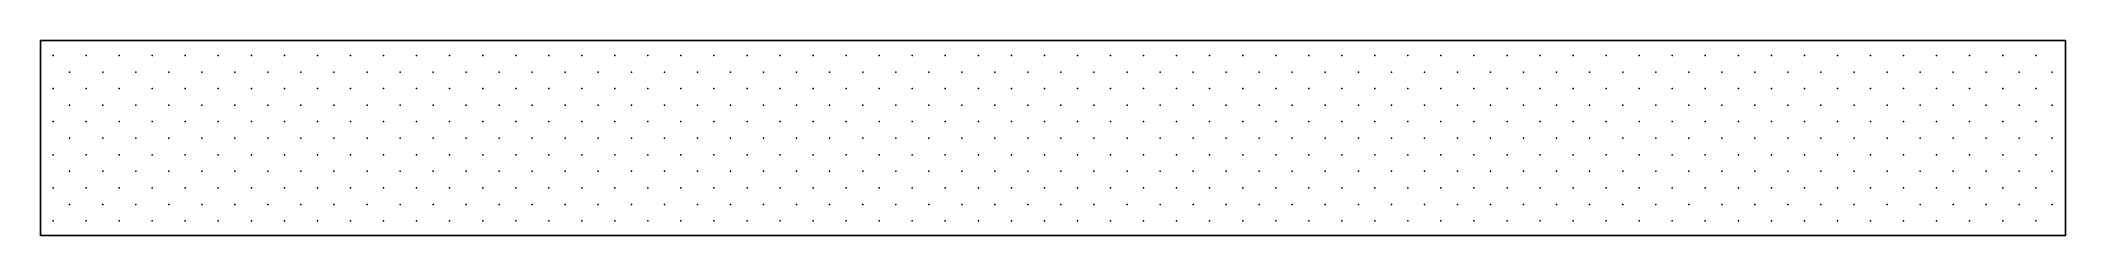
# Model space of a CAD drawing. Header units: metres. Extents: x -1.3 to 1.3, y -0.12 to 0.12.
import ezdxf

# ---------------------------------------------------------------- set-up
doc = ezdxf.new("R2010")
doc.units = ezdxf.units.M
doc.header["$MEASUREMENT"] = 0

msp = doc.modelspace()

# ---------------------------------------------------------------- linework, layer by layer
at = {"flags": 128}
msp.add_lwpolyline([(-1.3, -0.125), (1.3, -0.125), (1.3, 0.125), (-1.3, 0.125)], close=True, dxfattribs=at)
at = {"lineweight": 13}
for p in [(-1.2838, 0.1058), (-1.2414, 0.1058), (-1.1989, 0.1058), (-1.1565, 0.1058), (-1.1141, 0.1058), (-1.0717, 0.1058), (-1.0292, 0.1058), (-0.9868, 0.1058), (-0.9444, 0.1058), (-0.9019, 0.1058), (-0.8595, 0.1058), (-0.8171, 0.1058), (-0.7747, 0.1058), (-0.7322, 0.1058), (-0.6898, 0.1058), (-0.6474, 0.1058), (-0.605, 0.1058), (-0.5625, 0.1058), (-0.5201, 0.1058), (-0.4777, 0.1058), (-0.4353, 0.1058), (-0.3928, 0.1058), (-0.3504, 0.1058), (-0.308, 0.1058), (-0.2656, 0.1058), (-0.2231, 0.1058), (-0.1807, 0.1058), (-0.1383, 0.1058), (-0.0958, 0.1058), (-0.0534, 0.1058), (-0.011, 0.1058), (0.0314, 0.1058), (0.0739, 0.1058), (0.1163, 0.1058), (0.1587, 0.1058), (0.2011, 0.1058), (0.2436, 0.1058), (0.286, 0.1058), (0.3284, 0.1058), (0.3708, 0.1058), (0.4133, 0.1058), (0.4557, 0.1058), (0.4981, 0.1058), (0.5405, 0.1058), (0.583, 0.1058), (0.6254, 0.1058), (0.6678, 0.1058), (0.7103, 0.1058), (0.7527, 0.1058), (0.7951, 0.1058), (0.8375, 0.1058), (0.88, 0.1058), (0.9224, 0.1058), (0.9648, 0.1058), (1.0072, 0.1058), (1.0497, 0.1058), (1.0921, 0.1058), (1.1345, 0.1058), (1.1769, 0.1058), (1.2194, 0.1058), (1.2618, 0.1058), (-1.2626, 0.0846), (-1.2201, 0.0846), (-1.1777, 0.0846), (-1.1353, 0.0846), (-1.0929, 0.0846), (-1.0504, 0.0846), (-1.008, 0.0846), (-0.9656, 0.0846), (-0.9232, 0.0846), (-0.8807, 0.0846), (-0.8383, 0.0846), (-0.7959, 0.0846), (-0.7535, 0.0846), (-0.711, 0.0846), (-0.6686, 0.0846), (-0.6262, 0.0846), (-0.5838, 0.0846), (-0.5413, 0.0846), (-0.4989, 0.0846), (-0.4565, 0.0846), (-0.414, 0.0846), (-0.3716, 0.0846), (-0.3292, 0.0846), (-0.2868, 0.0846), (-0.2443, 0.0846), (-0.2019, 0.0846), (-0.1595, 0.0846), (-0.1171, 0.0846), (-0.0746, 0.0846), (-0.0322, 0.0846), (0.0102, 0.0846), (0.0526, 0.0846), (0.0951, 0.0846), (0.1375, 0.0846), (0.1799, 0.0846), (0.2224, 0.0846), (0.2648, 0.0846), (0.3072, 0.0846), (0.3496, 0.0846), (0.3921, 0.0846), (0.4345, 0.0846), (0.4769, 0.0846), (0.5193, 0.0846), (0.5618, 0.0846), (0.6042, 0.0846), (0.6466, 0.0846), (0.689, 0.0846), (0.7315, 0.0846), (0.7739, 0.0846), (0.8163, 0.0846), (0.8587, 0.0846), (0.9012, 0.0846), (0.9436, 0.0846), (0.986, 0.0846), (1.0285, 0.0846), (1.0709, 0.0846), (1.1133, 0.0846), (1.1557, 0.0846), (1.1982, 0.0846), (1.2406, 0.0846), (1.283, 0.0846), (-1.2838, 0.0634), (-1.2414, 0.0634), (-1.1989, 0.0634), (-1.1565, 0.0634), (-1.1141, 0.0634), (-1.0717, 0.0634), (-1.0292, 0.0634), (-0.9868, 0.0634), (-0.9444, 0.0634), (-0.9019, 0.0634), (-0.8595, 0.0634), (-0.8171, 0.0634), (-0.7747, 0.0634), (-0.7322, 0.0634), (-0.6898, 0.0634), (-0.6474, 0.0634), (-0.605, 0.0634), (-0.5625, 0.0634), (-0.5201, 0.0634), (-0.4777, 0.0634), (-0.4353, 0.0634), (-0.3928, 0.0634), (-0.3504, 0.0634), (-0.308, 0.0634), (-0.2656, 0.0634), (-0.2231, 0.0634), (-0.1807, 0.0634), (-0.1383, 0.0634), (-0.0958, 0.0634), (-0.0534, 0.0634), (-0.011, 0.0634), (0.0314, 0.0634), (0.0739, 0.0634), (0.1163, 0.0634), (0.1587, 0.0634), (0.2011, 0.0634), (0.2436, 0.0634), (0.286, 0.0634), (0.3284, 0.0634), (0.3708, 0.0634), (0.4133, 0.0634), (0.4557, 0.0634), (0.4981, 0.0634), (0.5405, 0.0634), (0.583, 0.0634), (0.6254, 0.0634), (0.6678, 0.0634), (0.7103, 0.0634), (0.7527, 0.0634), (0.7951, 0.0634), (0.8375, 0.0634), (0.88, 0.0634), (0.9224, 0.0634), (0.9648, 0.0634), (1.0072, 0.0634), (1.0497, 0.0634), (1.0921, 0.0634), (1.1345, 0.0634), (1.1769, 0.0634), (1.2194, 0.0634), (1.2618, 0.0634), (-1.2626, 0.0422), (-1.2201, 0.0422), (-1.1777, 0.0422), (-1.1353, 0.0422), (-1.0929, 0.0422), (-1.0504, 0.0422), (-1.008, 0.0422), (-0.9656, 0.0422), (-0.9232, 0.0422), (-0.8807, 0.0422), (-0.8383, 0.0422), (-0.7959, 0.0422), (-0.7535, 0.0422), (-0.711, 0.0422), (-0.6686, 0.0422), (-0.6262, 0.0422), (-0.5838, 0.0422), (-0.5413, 0.0422), (-0.4989, 0.0422), (-0.4565, 0.0422), (-0.414, 0.0422), (-0.3716, 0.0422), (-0.3292, 0.0422), (-0.2868, 0.0422), (-0.2443, 0.0422), (-0.2019, 0.0422), (-0.1595, 0.0422), (-0.1171, 0.0422), (-0.0746, 0.0422), (-0.0322, 0.0422), (0.0102, 0.0422), (0.0526, 0.0422), (0.0951, 0.0422), (0.1375, 0.0422), (0.1799, 0.0422), (0.2224, 0.0422), (0.2648, 0.0422), (0.3072, 0.0422), (0.3496, 0.0422), (0.3921, 0.0422), (0.4345, 0.0422), (0.4769, 0.0422), (0.5193, 0.0422), (0.5618, 0.0422), (0.6042, 0.0422), (0.6466, 0.0422), (0.689, 0.0422), (0.7315, 0.0422), (0.7739, 0.0422), (0.8163, 0.0422), (0.8587, 0.0422), (0.9012, 0.0422), (0.9436, 0.0422), (0.986, 0.0422), (1.0285, 0.0422), (1.0709, 0.0422), (1.1133, 0.0422), (1.1557, 0.0422), (1.1982, 0.0422), (1.2406, 0.0422), (1.283, 0.0422), (-1.2838, 0.021), (-1.2414, 0.021), (-1.1989, 0.021), (-1.1565, 0.021), (-1.1141, 0.021), (-1.0717, 0.021), (-1.0292, 0.021), (-0.9868, 0.021), (-0.9444, 0.021), (-0.9019, 0.021), (-0.8595, 0.021), (-0.8171, 0.021), (-0.7747, 0.021), (-0.7322, 0.021), (-0.6898, 0.021), (-0.6474, 0.021), (-0.605, 0.021), (-0.5625, 0.021), (-0.5201, 0.021), (-0.4777, 0.021), (-0.4353, 0.021), (-0.3928, 0.021), (-0.3504, 0.021), (-0.308, 0.021), (-0.2656, 0.021), (-0.2231, 0.021), (-0.1807, 0.021), (-0.1383, 0.021), (-0.0958, 0.021), (-0.0534, 0.021), (-0.011, 0.021), (0.0314, 0.021), (0.0739, 0.021), (0.1163, 0.021), (0.1587, 0.021), (0.2011, 0.021), (0.2436, 0.021), (0.286, 0.021), (0.3284, 0.021), (0.3708, 0.021), (0.4133, 0.021), (0.4557, 0.021), (0.4981, 0.021), (0.5405, 0.021), (0.583, 0.021), (0.6254, 0.021), (0.6678, 0.021), (0.7103, 0.021), (0.7527, 0.021), (0.7951, 0.021), (0.8375, 0.021), (0.88, 0.021), (0.9224, 0.021), (0.9648, 0.021), (1.0072, 0.021), (1.0497, 0.021), (1.0921, 0.021), (1.1345, 0.021), (1.1769, 0.021), (1.2194, 0.021), (1.2618, 0.021), (-1.2838, -0.0214), (-1.2626, -0.0002), (-1.2414, -0.0214), (-1.2201, -0.0002), (-1.1989, -0.0214), (-1.1777, -0.0002), (-1.1565, -0.0214), (-1.1353, -0.0002), (-1.1141, -0.0214), (-1.0929, -0.0002), (-1.0717, -0.0214), (-1.0504, -0.0002), (-1.0292, -0.0214), (-1.008, -0.0002), (-0.9868, -0.0214), (-0.9656, -0.0002), (-0.9444, -0.0214), (-0.9232, -0.0002), (-0.9019, -0.0214), (-0.8807, -0.0002), (-0.8595, -0.0214), (-0.8383, -0.0002), (-0.8171, -0.0214), (-0.7959, -0.0002), (-0.7747, -0.0214), (-0.7535, -0.0002), (-0.7322, -0.0214), (-0.711, -0.0002), (-0.6898, -0.0214), (-0.6686, -0.0002), (-0.6474, -0.0214), (-0.6262, -0.0002), (-0.605, -0.0214), (-0.5838, -0.0002), (-0.5625, -0.0214), (-0.5413, -0.0002), (-0.5201, -0.0214), (-0.4989, -0.0002), (-0.4777, -0.0214), (-0.4565, -0.0002), (-0.4353, -0.0214), (-0.414, -0.0002), (-0.3928, -0.0214), (-0.3716, -0.0002), (-0.3504, -0.0214), (-0.3292, -0.0002), (-0.308, -0.0214), (-0.2868, -0.0002), (-0.2656, -0.0214), (-0.2443, -0.0002), (-0.2231, -0.0214), (-0.2019, -0.0002), (-0.1807, -0.0214), (-0.1595, -0.0002), (-0.1383, -0.0214), (-0.1171, -0.0002), (-0.0958, -0.0214), (-0.0746, -0.0002), (-0.0534, -0.0214), (-0.0322, -0.0002), (-0.011, -0.0214), (0.0102, -0.0002), (0.0314, -0.0214), (0.0526, -0.0002), (0.0739, -0.0214), (0.0951, -0.0002), (0.1163, -0.0214), (0.1375, -0.0002), (0.1587, -0.0214), (0.1799, -0.0002), (0.2011, -0.0214), (0.2224, -0.0002), (0.2436, -0.0214), (0.2648, -0.0002), (0.286, -0.0214), (0.3072, -0.0002), (0.3284, -0.0214), (0.3496, -0.0002), (0.3708, -0.0214), (0.3921, -0.0002), (0.4133, -0.0214), (0.4345, -0.0002), (0.4557, -0.0214), (0.4769, -0.0002), (0.4981, -0.0214), (0.5193, -0.0002), (0.5405, -0.0214), (0.5618, -0.0002), (0.583, -0.0214), (0.6042, -0.0002), (0.6254, -0.0214), (0.6466, -0.0002), (0.6678, -0.0214), (0.689, -0.0002), (0.7103, -0.0214), (0.7315, -0.0002), (0.7527, -0.0214), (0.7739, -0.0002), (0.7951, -0.0214), (0.8163, -0.0002), (0.8375, -0.0214), (0.8587, -0.0002), (0.88, -0.0214), (0.9012, -0.0002), (0.9224, -0.0214), (0.9436, -0.0002), (0.9648, -0.0214), (0.986, -0.0002), (1.0072, -0.0214), (1.0285, -0.0002), (1.0497, -0.0214), (1.0709, -0.0002), (1.0921, -0.0214), (1.1133, -0.0002), (1.1345, -0.0214), (1.1557, -0.0002), (1.1769, -0.0214), (1.1982, -0.0002), (1.2194, -0.0214), (1.2406, -0.0002), (1.2618, -0.0214), (1.283, -0.0002), (-1.2626, -0.0426), (-1.2201, -0.0426), (-1.1777, -0.0426), (-1.1353, -0.0426), (-1.0929, -0.0426), (-1.0504, -0.0426), (-1.008, -0.0426), (-0.9656, -0.0426), (-0.9232, -0.0426), (-0.8807, -0.0426), (-0.8383, -0.0426), (-0.7959, -0.0426), (-0.7535, -0.0426), (-0.711, -0.0426), (-0.6686, -0.0426), (-0.6262, -0.0426), (-0.5838, -0.0426), (-0.5413, -0.0426), (-0.4989, -0.0426), (-0.4565, -0.0426), (-0.414, -0.0426), (-0.3716, -0.0426), (-0.3292, -0.0426), (-0.2868, -0.0426), (-0.2443, -0.0426), (-0.2019, -0.0426), (-0.1595, -0.0426), (-0.1171, -0.0426), (-0.0746, -0.0426), (-0.0322, -0.0426), (0.0102, -0.0426), (0.0526, -0.0426), (0.0951, -0.0426), (0.1375, -0.0426), (0.1799, -0.0426), (0.2224, -0.0426), (0.2648, -0.0426), (0.3072, -0.0426), (0.3496, -0.0426), (0.3921, -0.0426), (0.4345, -0.0426), (0.4769, -0.0426), (0.5193, -0.0426), (0.5618, -0.0426), (0.6042, -0.0426), (0.6466, -0.0426), (0.689, -0.0426), (0.7315, -0.0426), (0.7739, -0.0426), (0.8163, -0.0426), (0.8587, -0.0426), (0.9012, -0.0426), (0.9436, -0.0426), (0.986, -0.0426), (1.0285, -0.0426), (1.0709, -0.0426), (1.1133, -0.0426), (1.1557, -0.0426), (1.1982, -0.0426), (1.2406, -0.0426), (1.283, -0.0426), (-1.2838, -0.0639), (-1.2414, -0.0639), (-1.1989, -0.0639), (-1.1565, -0.0639), (-1.1141, -0.0639), (-1.0717, -0.0639), (-1.0292, -0.0639), (-0.9868, -0.0639), (-0.9444, -0.0639), (-0.9019, -0.0639), (-0.8595, -0.0639), (-0.8171, -0.0639), (-0.7747, -0.0639), (-0.7322, -0.0639), (-0.6898, -0.0639), (-0.6474, -0.0639), (-0.605, -0.0639), (-0.5625, -0.0639), (-0.5201, -0.0639), (-0.4777, -0.0639), (-0.4353, -0.0639), (-0.3928, -0.0639), (-0.3504, -0.0639), (-0.308, -0.0639), (-0.2656, -0.0639), (-0.2231, -0.0639), (-0.1807, -0.0639), (-0.1383, -0.0639), (-0.0958, -0.0639), (-0.0534, -0.0639), (-0.011, -0.0639), (0.0314, -0.0639), (0.0739, -0.0639), (0.1163, -0.0639), (0.1587, -0.0639), (0.2011, -0.0639), (0.2436, -0.0639), (0.286, -0.0639), (0.3284, -0.0639), (0.3708, -0.0639), (0.4133, -0.0639), (0.4557, -0.0639), (0.4981, -0.0639), (0.5405, -0.0639), (0.583, -0.0639), (0.6254, -0.0639), (0.6678, -0.0639), (0.7103, -0.0639), (0.7527, -0.0639), (0.7951, -0.0639), (0.8375, -0.0639), (0.88, -0.0639), (0.9224, -0.0639), (0.9648, -0.0639), (1.0072, -0.0639), (1.0497, -0.0639), (1.0921, -0.0639), (1.1345, -0.0639), (1.1769, -0.0639), (1.2194, -0.0639), (1.2618, -0.0639), (-1.2626, -0.0851), (-1.2201, -0.0851), (-1.1777, -0.0851), (-1.1353, -0.0851), (-1.0929, -0.0851), (-1.0504, -0.0851), (-1.008, -0.0851), (-0.9656, -0.0851), (-0.9232, -0.0851), (-0.8807, -0.0851), (-0.8383, -0.0851), (-0.7959, -0.0851), (-0.7535, -0.0851), (-0.711, -0.0851), (-0.6686, -0.0851), (-0.6262, -0.0851), (-0.5838, -0.0851), (-0.5413, -0.0851), (-0.4989, -0.0851), (-0.4565, -0.0851), (-0.414, -0.0851), (-0.3716, -0.0851), (-0.3292, -0.0851), (-0.2868, -0.0851), (-0.2443, -0.0851), (-0.2019, -0.0851), (-0.1595, -0.0851), (-0.1171, -0.0851), (-0.0746, -0.0851), (-0.0322, -0.0851), (0.0102, -0.0851), (0.0526, -0.0851), (0.0951, -0.0851), (0.1375, -0.0851), (0.1799, -0.0851), (0.2224, -0.0851), (0.2648, -0.0851), (0.3072, -0.0851), (0.3496, -0.0851), (0.3921, -0.0851), (0.4345, -0.0851), (0.4769, -0.0851), (0.5193, -0.0851), (0.5618, -0.0851), (0.6042, -0.0851), (0.6466, -0.0851), (0.689, -0.0851), (0.7315, -0.0851), (0.7739, -0.0851), (0.8163, -0.0851), (0.8587, -0.0851), (0.9012, -0.0851), (0.9436, -0.0851), (0.986, -0.0851), (1.0285, -0.0851), (1.0709, -0.0851), (1.1133, -0.0851), (1.1557, -0.0851), (1.1982, -0.0851), (1.2406, -0.0851), (1.283, -0.0851), (-1.2838, -0.1063), (-1.2414, -0.1063), (-1.1989, -0.1063), (-1.1565, -0.1063), (-1.1141, -0.1063), (-1.0717, -0.1063), (-1.0292, -0.1063), (-0.9868, -0.1063), (-0.9444, -0.1063), (-0.9019, -0.1063), (-0.8595, -0.1063), (-0.8171, -0.1063), (-0.7747, -0.1063), (-0.7322, -0.1063), (-0.6898, -0.1063), (-0.6474, -0.1063), (-0.605, -0.1063), (-0.5625, -0.1063), (-0.5201, -0.1063), (-0.4777, -0.1063), (-0.4353, -0.1063), (-0.3928, -0.1063), (-0.3504, -0.1063), (-0.308, -0.1063), (-0.2656, -0.1063), (-0.2231, -0.1063), (-0.1807, -0.1063), (-0.1383, -0.1063), (-0.0958, -0.1063), (-0.0534, -0.1063), (-0.011, -0.1063), (0.0314, -0.1063), (0.0739, -0.1063), (0.1163, -0.1063), (0.1587, -0.1063), (0.2011, -0.1063), (0.2436, -0.1063), (0.286, -0.1063), (0.3284, -0.1063), (0.3708, -0.1063), (0.4133, -0.1063), (0.4557, -0.1063), (0.4981, -0.1063), (0.5405, -0.1063), (0.583, -0.1063), (0.6254, -0.1063), (0.6678, -0.1063), (0.7103, -0.1063), (0.7527, -0.1063), (0.7951, -0.1063), (0.8375, -0.1063), (0.88, -0.1063), (0.9224, -0.1063), (0.9648, -0.1063), (1.0072, -0.1063), (1.0497, -0.1063), (1.0921, -0.1063), (1.1345, -0.1063), (1.1769, -0.1063), (1.2194, -0.1063), (1.2618, -0.1063)]:
    msp.add_point(p, dxfattribs=at)

doc.saveas('drawing.dxf')
